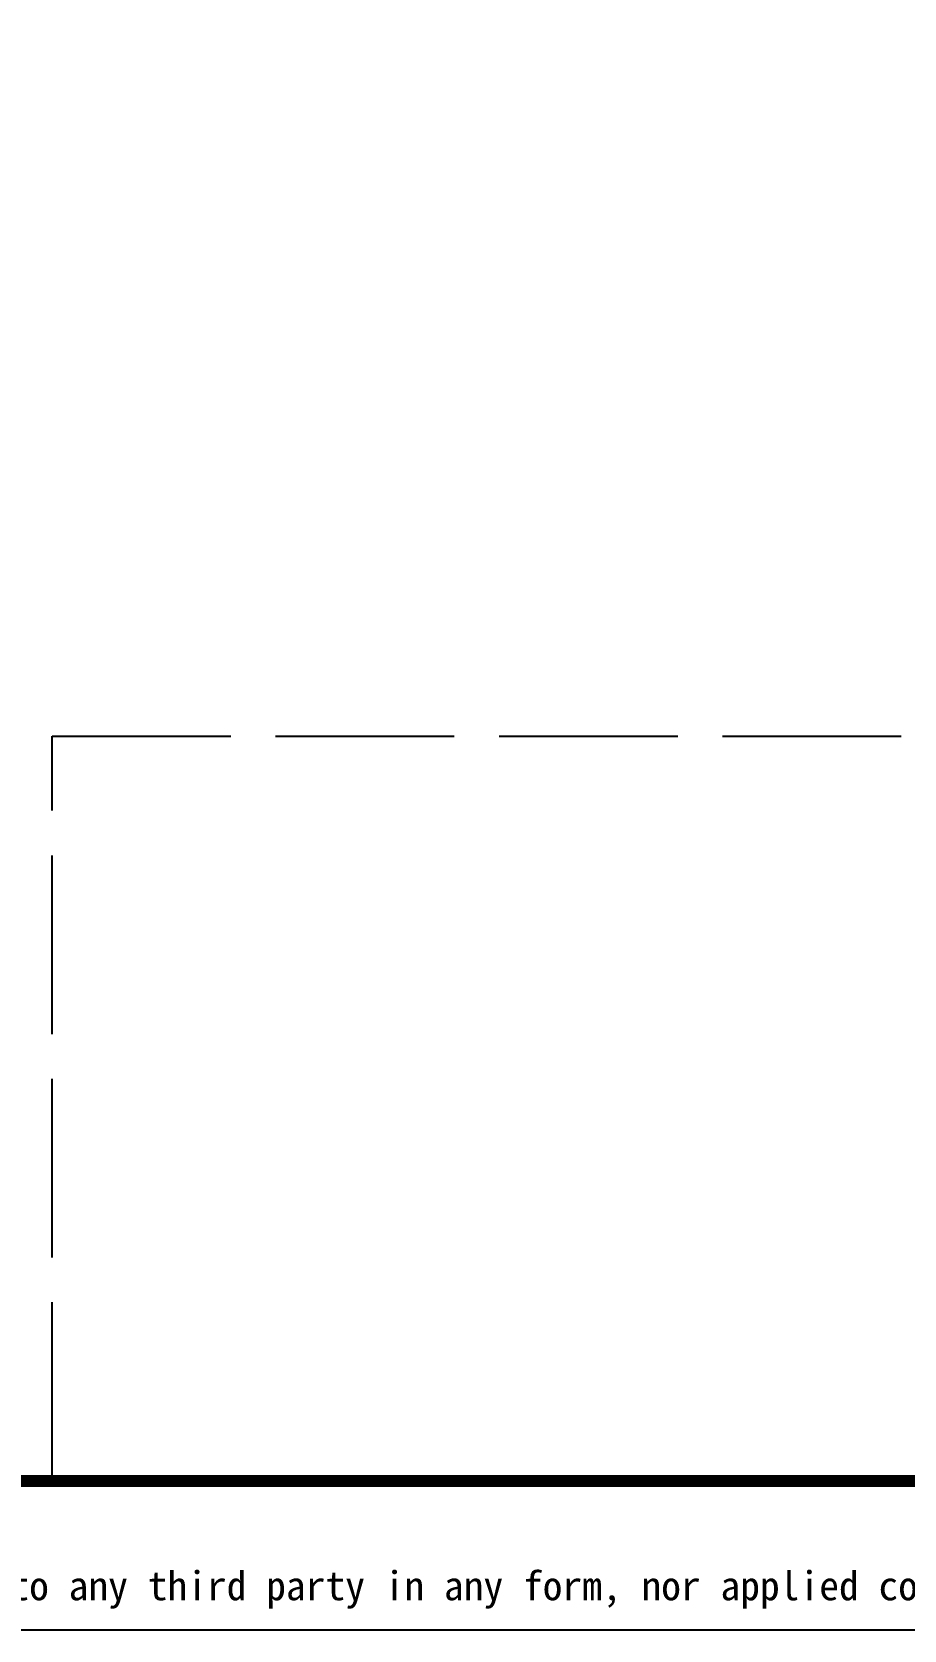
# Model space of a CAD drawing. Extents: x 0 to 1189, y 0 to 841.
# Drawn here: x 925.6 to 984.2, y 0 to 107.3 of the extents above; entities that cross this region are included whole.
import ezdxf

# ---------------------------------------------------------------- set-up
doc = ezdxf.new("R2010")
doc.units = 0
doc.header["$MEASUREMENT"] = 0
doc.linetypes.add('ACAD_ISO02W100', pattern=[15, 12, -3])
doc.layers.get('0').update_dxf_attribs({"linetype": 'CONTINUOUS'})
doc.layers.add('水印', color=254, linetype='ACAD_ISO02W100')
doc.styles.add('HUALUC', font='SimSun.ttf')

msp = doc.modelspace()

# ---------------------------------------------------------------- linework, layer by layer
msp.add_line((1189, 0), (0, 0))
at = {"const_width": 0.8, "flags": 128}
msp.add_lwpolyline([(1179, 831.0000010000001), (25, 831.0000010000001), (25, 10), (1179, 10)], close=True, dxfattribs=at)
at = {"layer": '水印'}
for p, q in [((927, 10), (927, 60)), ((927, 60), (999, 60))]:
    msp.add_line(p, q, dxfattribs=at)

# ---------------------------------------------------------------- texts
at = {"style": 'HUALUC'}
msp.add_text('Copyrights of this drawing are reserved by HUALU, any information contained herein, without prior written permit of HUALU, shall be neither copied or disclosed to any third party in any form, nor applied completely or partially in any form for any other purposes than the intended project.', height=1.95, dxfattribs=at).set_placement((711.8744, 2))

doc.saveas('drawing.dxf')
